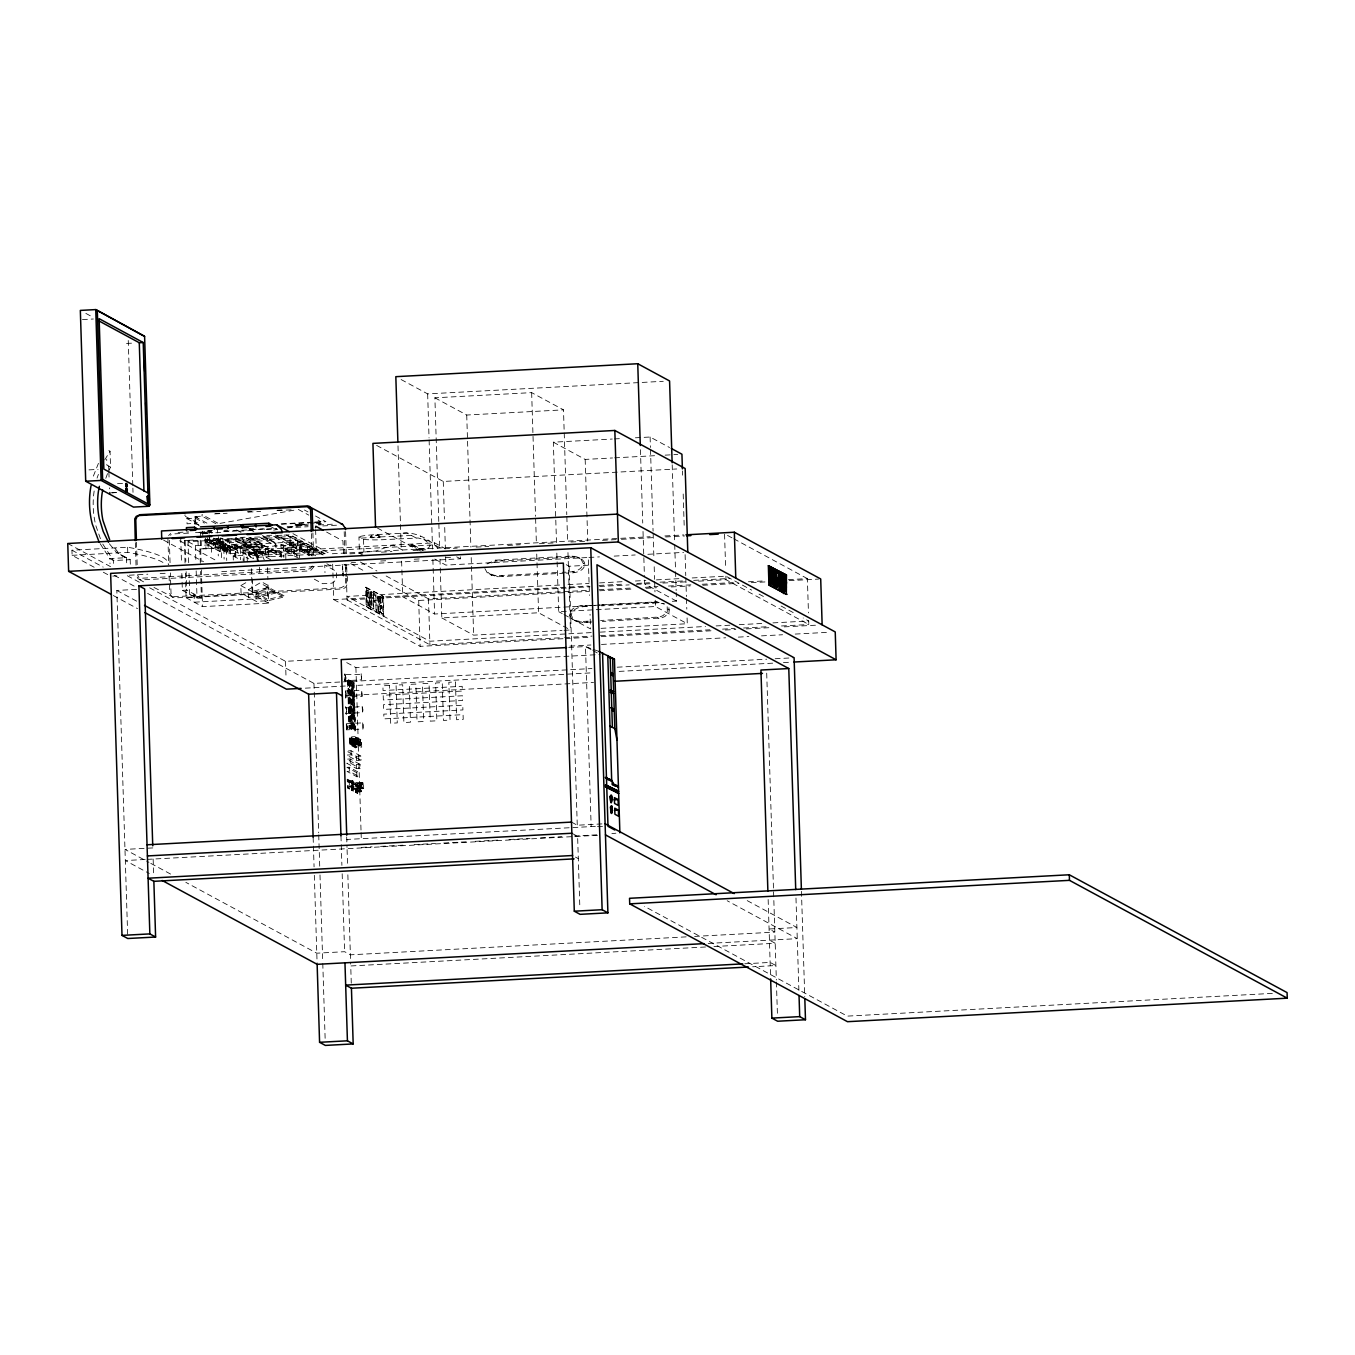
<?xml version="1.0" encoding="UTF-8"?>
<svg xmlns="http://www.w3.org/2000/svg" width="1355" height="1355" viewBox="0 0 1355 1355"><rect width="100%" height="100%" fill="white"/><g stroke="black" fill="none" stroke-linecap="round" stroke-linejoin="round"><path stroke-width="0.75" stroke-dasharray="5 3.75" d="M379.908 599.283C379.383 608.039 383.753 599.13 379.823 598.504M378.773 606.176L378.418 611.02M378.468 610.275L379.62 604.042L378.333 601.586M345.711 678.804C344.322 688.425 343.764 665.728 345.661 677.212M346.372 693.523L345.644 698.181M347.236 727.94L346.643 729.854L346.27 723.739L362.683 722.859L363.191 724.01L363.038 728.973L346.643 729.854M380.349 611.224L380.044 612.443L380.298 607.531M368.001 592.575L368.103 601.061M380.078 606.346L381.246 605.279L381.483 613.087L383.075 613.951L381.263 613.104L381.246 605.279M345.661 679.516L345.118 680.718L344.746 674.604L361.514 674.316L361.514 679.837L345.118 680.718M357.72 742.54C360.193 747.147 352.046 737.95 351.809 744.505C359.177 748.553 367.324 739.779 355.027 742.811C355.433 748.366 355.823 737.391 355.264 736.646L349.471 736.951L349.692 744.098L355.891 747.452L361.7 747.147L361.463 739.999L355.264 736.646M351.538 790.185L351.25 781.361L353.096 782.36L353.384 791.185L351.538 790.185L353.299 790.88L353.045 782.699L351.318 781.767M380.044 612.443L378.638 611.003M580.787 558.904L583.226 563.29C581.6 572.623 569.185 572.132 562.105 572.25M487.038 563.917L495.524 560.157L572.098 556.058C577.179 556.431 583.937 558.633 585.004 564.256C583.666 572.742 572.657 573.216 565.967 573.097M667.168 606.735L667.321 611.461L663.052 615.61L659.665 616.982L600.553 620.488M668.93 607.684L669.082 612.426L664.814 616.576L661.443 617.948L602.331 621.454M366.697 591.102L366.782 602.027M197.237 517.424L194.985 517.491L196.729 517.458M361.243 538.138L379.146 536.97L378.265 535.14A1.965 1.931 -61.6 0 0 377.469 535.005L372.286 535.293A1.745 1.711 -61.6 0 0 371.524 535.513L370.796 536.732L371.761 537.799L379.874 537.359L378.502 535.259M109.721 487.8L109.433 488.85M345.491 707.971L362.175 706.463L362.971 709.901L362.547 712.595L346.135 713.475L345.491 711.612M350.2 741.795L350.03 739.813L350.098 741.863L355.942 741.558L355.891 739.576L355.891 747.452M350.708 742.184L350.826 744.234L350.64 742.201L359.617 741.558L359.736 743.607L359.617 741.558M351.961 740.728L351.741 738.763L351.86 740.812L357.72 740.491L357.585 738.458L357.72 740.491M352.961 739.542L353.147 741.507L358.99 741.185L359.092 739.762L353.011 739.457L353.249 741.422M352.097 744.81L351.978 742.93M359.007 743.234C347.845 740.033 354.451 750.704 359.261 744.386C359.16 742.015 358.33 744.42 359.126 745.284M356.263 737.865L356.5 739.83L356.365 737.798L350.522 738.102L350.42 739.525L356.5 739.83M354.671 746.215L354.485 744.234L354.553 746.283L360.413 745.978L360.227 743.929L360.413 745.978M360.413 741.846L360.227 739.881L360.345 741.93L351.318 742.523L351.064 740.88L361.463 739.999M93.376 476.113L98.475 463.241M97.052 478.112L98.39 474.385M105.792 478.332L107.587 473.437M312.361 566L310.193 568.592L307.602 569.337L140.988 578.246L138.769 577.399L137.499 574.876M313.97 566.61L311.142 570.048L307.958 570.98L141.157 579.906L138.041 578.754L136.347 575.469M378.655 605.092L379.62 604.042M367.882 592.016C365.918 596.657 371.947 620.302 368.526 591.559M378.773 596.776L378.435 600.942M108.332 471.845L110.551 467.069L110.043 451.232L106.368 449.25M371.033 537.41L370.982 536.021L371.761 537.799L372.252 535.903A1.745 1.711 -61.6 0 1 373.032 535.682L378.197 535.411A1.965 1.931 -61.6 0 1 378.993 535.53L379.231 535.648M380.636 605.126L380.128 609.716M197.254 517.813L196.627 517.237M104.758 459.836L110.043 451.232M380.315 598.131L379.756 601.739L381.195 603.94M345.457 706.649L346.761 708.834L346.135 713.475M362.039 696.284L361.666 690.169L362.039 696.284L345.457 696.961M350.691 740.152L350.572 738.102M352.554 741.219L352.571 743.201L352.503 741.151L358.296 740.846L358.567 742.252L352.571 743.201M353.333 745.589L353.198 743.539M358.872 739.153L358.99 741.185M358.296 740.846L358.414 742.879M360.972 742.286L361.091 744.335M168.613 535.547L170.713 533.514M379.061 596.437L378.553 601.569M366.782 590.407L368.441 590.052M367.408 589.984L366.036 595.014L367.476 604.398M283.94 595.709L267.884 599.384L252.775 591.203L268.832 587.528L283.94 595.709L283.974 597.047L267.917 600.722L256.18 601.349L241.071 593.185L240.834 585.597L245.797 582.718M240.834 585.597L255.943 593.761L267.494 587.054L267.917 600.722L252.826 592.558L252.403 578.89M378.841 596.437L380.213 596.42M303.554 524.792L304.469 524.453L301.301 524.097M491.425 562.969L497.285 561.122L573.876 557.024L579.821 558.243L578.06 557.295M254.283 553.975L255.993 555.516L254.079 552.264M253.605 552.383L254.774 552.654M254.147 553.653L255.316 553.924L254.3 552.755M255.756 553.551L258.144 556.685L255.756 553.551L257.01 555.211M256.298 554.822L257.467 555.093M257.687 556.803L256.908 555.042M257.602 555.415L256.434 555.144M256.976 556.431L258.144 556.685M252.826 592.558L268.866 588.883L283.974 597.047M304.181 524.571L301.555 525.012M319.577 523.724L320.847 523.453M599.825 604.872C590.78 606.769 572.809 601.705 569.473 614.323C571.336 621.691 581.126 623.385 587.647 622.233L585.868 621.284M220.018 523.369L296.237 509.819M273.608 530.144L277.724 529.415M288.022 527.586L308.635 523.928M310.685 523.555L320.983 521.726L315.749 518.897M299.184 524.639L296.626 524.487L302.944 524.707L295 525.029M295.509 524.554L300.048 524.182M320.966 523.775L320.17 523.86M611.867 833.664L615.881 833.206M184.534 515.154L185.483 515.086M316.359 523.386L318.086 523.25M403.028 533.176C416.104 531.888 429.247 538.934 437.919 548.335M294.983 524.961L301.555 524.927M319.018 523.758L320.237 523.877M319.272 523.928L318.273 523.979L320.237 523.911M111.771 492.813L115.971 492.543M82.435 319.577L93.359 319.001M126.523 343.442L133.823 343.052M401.131 379.552L427.655 393.899L663.256 381.297M438.783 521.489L434.887 397.811L531.651 392.628L563.494 409.854L566.78 514.68M434.887 397.811L466.73 415.036L563.494 409.854M556.499 542.627L553.348 442.187L612.257 439.037M614.357 438.935L622.758 438.478M635.393 437.801L650.112 437.021L669.556 447.54M88.99 469.88L98.085 469.389M117.512 483.684L123.898 483.345M553.348 442.187L585.174 459.413L612.528 457.956M614.628 457.838L654.601 455.703M665.119 455.145L677.737 454.467M111.652 492.83L117.902 492.492M376.622 445.405L443.271 481.448L676.755 468.966M215.665 513.46L219.883 513.24M247.338 511.767L251.573 511.546M276.911 510.191L283.263 509.853M214.564 513.918L227.132 513.257M248.067 512.139L260.617 511.462M277.368 510.564L292.019 509.785M195.086 524.707L194.832 516.543L202.064 516.17L216.021 523.758M196.543 517.017L194.985 517.102L195.73 517.898M199.049 525.367L195.357 523.369L187.058 523.809L186.888 518.575L195.205 518.135L204.402 523.115M281.213 523.843L312.615 522.166M314.716 522.065L320.983 521.726M281.535 524.25L313.157 522.556M315.275 522.437L325.911 521.692L315.156 515.815M208.941 530.449L212.6 530.245M178.081 532.464L188.565 531.888M207.451 530.889L211.634 530.669M249.405 528.636L253.605 528.416M287.158 526.621L308.144 525.503M318.628 524.944L335.413 524.046M223.965 530.313L227.64 530.11M195.493 532.549L203.572 532.109L205.875 533.362L201.827 533.565M251.065 529.517L263.92 528.84L266.207 530.076M188.599 533.108L173.525 533.921A4.81 4.692 -61.6 0 0 170.527 535.225M199.083 532.549L211.651 531.871M224.236 531.211L247.304 529.974M249.405 529.856L276.657 528.399M287.141 527.84L308.11 526.722M322.778 525.943L339.563 525.046M237.244 530.94L224.388 531.634L222.135 530.415M266.274 529.466L277.013 528.89M238.903 531.211L251.759 530.516M220.78 532.498L211.6 532.989L209.347 531.77M271.728 535.242L262.548 535.733L275.861 542.932L288.717 542.254L289.885 545.269L272.101 535.648M185.042 563.019L184.331 540.543L194.646 539.984M204.961 539.442L219.408 538.663M281.976 535.242L277.385 535.479L289.784 542.203L302.639 541.509L303.791 544.524L234.229 548.233L216.19 538.477M284.042 535.123L290.241 534.802L302.639 541.509M217.833 539.019L226.217 538.579M184.331 540.543L197.424 540.357M205.587 539.917L209.669 539.697L224.337 547.64L224.219 544.083L213.226 538.121M232.027 538.579L222.847 539.07L223.202 550.316M259.567 536.936L250.387 537.427L261.955 543.677L274.811 542.999L275.963 545.997L259.957 537.342M264.852 536.97L277.69 536.292M206.621 540.374L236.769 538.765L206.739 544.422L206.621 540.374L219.561 547.369L249.71 545.76L219.679 551.434L206.739 544.422M188.701 562.732L188.04 541.661L218.274 540.069L219.578 543.067L219.679 551.434M237.887 538.934L250.743 538.257M280.366 537.105L293.222 536.411M211.465 552.23L211.126 541.001L219.188 540.56L228.284 545.489L229.588 548.487L220.306 548.978L211.211 544.066L220.492 543.558L229.588 548.487M237.955 539.595L225.099 540.289L225.455 551.536M252.674 538.663L265.529 537.986M267.138 538.223L279.994 537.529M240.14 540.154L252.995 539.459M221.458 541.797L213.396 542.22L213.48 545.286M240.208 540.814L227.352 541.509L227.708 552.738M254.977 539.9L267.833 539.222M94.156 567.254L72.103 555.33L71.951 550.215L127.607 547.234A328.638 37.195 -1.8 0 1 168.223 564.256M269.442 539.459L282.297 538.765M283.347 538.714L296.203 538.037M242.393 541.373L255.248 540.679M205.706 541.085L210.296 543.558L219.578 543.067L212.227 539.087M257.281 541.153L270.119 540.459M223.727 543.016L215.665 543.457L215.767 546.522M242.46 542.034L229.605 542.728L229.96 553.958M188.04 541.661L195.374 545.625L224.219 544.083M244.984 542.779L257.84 542.085M286.803 540.577L299.658 539.9M226.014 544.253L217.935 544.693L218.291 555.923M411.446 535.462L379.146 536.97M211.126 541.001L220.204 545.913L228.284 545.489M220.696 540.916L220.594 537.85L234.127 545.167L246.983 544.49L248.134 547.488L232.128 538.833M260.888 543.745L248.49 537.037L235.635 537.715L248.033 544.422L260.888 543.745L262.057 546.743L244.273 537.122M221.492 557.65L221.136 546.421L229.198 545.98L237.023 550.215L238.328 553.213L229.063 553.721L221.221 549.469L234.449 548.809M235.397 556.905L235.042 545.675L247.897 544.981L255.722 549.215L256.891 552.23L249.049 547.996L247.897 544.981M249.32 556.16L248.964 544.93L261.82 544.236L269.645 548.47L270.797 551.485L242.968 552.976L235.143 548.741L267.037 547.064M291.799 553.89L291.444 542.661L303.554 542L311.379 546.234L312.548 549.249L299.37 549.961L291.545 545.726M72.103 555.33L127.76 552.349A328.638 37.195 -1.8 0 1 164.971 563.765M200.32 563.274L199.863 548.944L224.337 547.64M231.857 547.42L223.778 547.843L224.134 559.09M250.506 546.387L237.65 547.081L237.752 550.147M251.573 546.336L264.428 545.642M281.23 556.007L280.875 544.761L292.985 544.117L295.593 545.54L296.762 548.538L283.585 549.249L280.976 547.827L294.154 547.132L294.408 555.296M294.052 544.066L306.162 543.423M199.863 548.944L258.483 546.319L264.242 559.903M429.467 541.153L418.221 538.003L384.38 539.629A21.053 2.388 -1.8 0 1 363.53 539.392L358.94 536.902L359.465 553.246L364.055 555.736M280.875 544.761L283.483 546.184L308.771 544.829M221.136 546.421L228.961 550.655L237.023 550.215M235.042 545.675L242.867 549.91L255.722 549.215M248.964 544.93L256.789 549.165L269.645 548.47M291.444 542.661L299.269 546.895L311.379 546.234M243.798 550.401L256.637 549.707L269.51 556.668L256.654 557.362L243.798 550.401L244.137 561.648M258.06 560.902L257.704 549.656L270.56 548.961L280.197 554.195L281.366 557.193L271.711 551.976L270.56 548.961M271.711 551.976L271.627 548.91L284.465 548.233L297.338 555.177L270.56 556.617L257.704 549.656M285.888 559.412L285.532 548.165L298.388 547.488L308.025 552.705L309.194 555.702L299.54 550.486L298.388 547.488M299.54 550.486L299.455 547.42L312.294 546.743L325.166 553.704L298.388 555.127L285.532 548.165M311.786 547.81L327.3 555.245M259.855 551.451L247 552.146L247.355 563.375M260.922 551.4L273.778 550.706M274.828 550.655L287.683 549.961M288.75 549.91L301.606 549.215M312.124 555.804L304.773 551.824L304.723 549.791L434.582 542.847L445.609 548.809M323.1 554.957L313.462 549.74L243.883 553.467L253.537 558.683L253.436 555.618L266.291 554.94M263.073 553.196L250.218 553.873L250.319 556.939M264.14 553.128L276.996 552.45M278.046 552.4L290.902 551.705M291.969 551.654L304.824 550.96M305.874 550.909L318.73 550.215M304.773 551.824L434.65 544.879L442.001 548.86M233.314 560.038L233.196 555.957L242.443 555.448L248.863 558.938M267.358 554.873L294.12 553.45M295.187 553.382L321.948 551.959M423.234 550.333L421.049 549.402A8.435 8.215 -61.6 0 0 418.644 549.182L409.447 544.202A8.435 8.215 -61.6 0 1 411.869 544.439L415.223 546.319L416.713 548.826L428.282 548.199L430.196 545.625L428.739 543.355L420.287 536.19M332.331 553.738L618.574 538.426M620.675 538.308L650.146 536.732M664.882 535.953L683.818 534.937M349.861 553.839L362.496 553.162M381.433 552.163L391.968 551.587M413.004 550.469L425.639 549.791M444.592 548.775L457.211 548.098M476.164 547.098L488.799 546.421M507.735 545.404L520.371 544.727M539.307 543.711L554.043 542.932M570.895 542.034L585.631 541.238M602.467 540.34L619.303 539.442M621.403 539.324L655.092 537.529M665.61 536.97L684.563 535.953M351.385 562.579L355.569 562.359M380.704 561.021L386.988 560.682M414.224 559.225L420.507 558.887M445.643 557.549L451.926 557.21M112.753 576.095L116.886 575.875M129.25 575.214L147.797 574.215M160.161 573.555L166.343 573.233A328.638 37.195 -1.8 0 0 167.8 571.285M221.746 571.573L460.361 558.802L460.31 556.753M346.863 572.03L346.66 565.729L345.288 565.797L345.61 576.163M342.29 570.269L342.696 567.44L342.95 575.858M434.786 559.09L445.897 565.103L586.834 557.566M588.934 557.447L599.452 556.888M614.171 556.109L635.207 554.974M647.842 554.297L683.598 552.4M127.641 934.306L116.835 590.441L136.72 589.374M566.238 564.696L569.134 566.255L589.019 565.187M181.824 573.504L182.366 590.357L186.736 590.136L201.404 598.063L200.574 571.454M484.887 568.558L487.326 572.962L496.015 575.79L560.005 572.369M490.053 574.571L497.776 576.756L563.883 573.216M365.613 587.24L383.702 596.59L383.584 615.949L366.223 606.549L365.613 587.24L383.702 596.59M185.364 573.233L186.126 597.775L252.233 594.235L268.629 603.111L267.951 581.447M182.366 590.357L197.034 598.3L201.404 598.063M370.711 591.288L370.999 607.548L370.711 591.288L368.221 590.069M369.17 591.762L369.593 605.329M371.439 591.813L372.185 608.056L373.777 608.92L373.252 592.66L371.439 591.813L371.947 608.073L373.777 608.92M373.252 592.66L373.54 608.937M373.574 592.965L373.624 594.591L373.574 592.965L377.368 594.879L377.893 611.139L376.063 610.292L375.826 602.721L374.149 601.806L374.099 600.18L376.013 601.078L375.843 595.658L373.624 594.591M559.598 585.055L346.982 596.42L429.806 641.237L591.898 632.565M568.016 584.598L589.052 583.48M599.587 582.921L622.741 581.668M635.376 581.007L645.895 580.431M656.43 579.872L679.583 578.636M692.202 577.958L725.89 576.163L751.652 590.102M375.843 595.658L376.013 601.078M186.126 597.775L202.522 606.634L268.629 603.111M332.653 564.154L333.77 599.621L588.443 586.004M598.978 585.445L624.232 584.09M636.85 583.412L649.485 582.735M660.004 582.176L683.157 580.939M693.692 580.38L729.464 578.466M382.347 597.707L382.855 613.967M346.406 578.263L347.1 599.96L589.967 586.783M599.689 586.461L629.16 584.886M636.24 584.31L650.214 583.751M662.849 583.073L686.003 581.837M698.638 581.16L725.992 579.703L808.833 624.52L808.715 620.98L803.193 617.982M374.149 601.806L376.063 602.704L376.3 610.292M386.141 575.977L428.485 598.876L588.46 590.323M598.978 589.764L632.666 587.968M645.302 587.291L657.92 586.613M668.455 586.054L691.609 584.818M702.127 584.259L735.816 582.447M748.434 581.769L765.287 580.872M788.441 579.635L807.377 578.619L808.461 612.9M372.761 575.604L418.695 600.451L566.034 592.575M568.135 592.474L589.188 591.339M599.706 590.78L633.378 588.985M646.013 588.307L656.531 587.748M671.267 586.952L690.203 585.936M702.838 585.258L738.611 583.344M751.246 582.684L765.982 581.888M789.135 580.651L818.606 579.076M366.223 606.549L384.312 615.898M378.316 611.512L380.264 612.443M601.891 604.77L656.701 601.84L664.424 604.008L658.462 602.789L601.603 605.837M401.622 561.156L402.757 596.793L434.582 614.018L659.665 601.976M672.283 601.315L676.484 601.078L676.23 592.694M585.377 605.651L587.155 606.6L580.109 605.939M439.969 559.225L441.815 617.931L538.579 612.765L561.563 625.197M556.837 553.094L558.683 611.681L655.447 606.515L687.273 623.723L687.07 617.457M574.655 620.336L580.601 621.555L592.169 620.946M591.847 622.013L582.379 622.521L580.601 621.555M441.815 617.931L473.64 635.156L561.986 630.431M564.087 630.312L570.404 629.973L567.965 552.417M601.027 628.347L687.273 623.723M600.316 632.124L705.565 626.484M716.101 625.925L730.836 625.146M739.254 624.689L764.508 623.334M772.926 622.894L808.715 620.98M347.1 599.96L429.925 644.777L562.528 637.68M564.645 637.578L592 636.105M600.434 635.664L709.885 629.804M722.52 629.127L735.155 628.449M743.573 628.009L768.827 626.654M781.462 625.976L808.833 624.52M333.77 599.621L420.135 646.352L563.257 638.696M565.374 638.578L590.628 637.24M601.146 636.664L712.696 630.702M725.332 630.024L735.85 629.465M746.368 628.906L769.521 627.67M784.257 626.874L815.829 625.197M149.643 587.816L285.515 661.325L340.274 658.395M569.845 646.115L590.916 644.997M601.451 644.438L725.704 637.782M738.34 637.121L748.875 636.545M761.51 635.868L782.58 634.75M795.216 634.072L828.921 632.277M568.66 647.453L585.495 646.555L591.17 648.622M346.711 662.612L355.908 667.575L600.197 654.516M147.593 593.388L313.97 683.411L591.949 668.54M617.219 667.202L766.727 659.207M775.145 658.75L794.098 657.734M305.349 688.154L591.796 672.842M619.167 671.386L772.926 663.154M783.444 662.595L791.879 662.138M345.271 691.033L361.666 690.169M346.474 695.623L593.541 682.412M351.741 738.763L357.585 738.458M350.03 739.813L355.891 739.576M349.692 744.098L359.685 743.607M354.485 744.234L360.345 743.997M360.904 756.09L351.03 750.738L346.389 750.992L356.28 756.327L360.904 756.09L361.04 760.172L356.399 760.426L346.524 755.074L351.165 754.837L361.04 760.172M360.007 764.322L350.132 758.969L346.66 759.156L356.534 764.508L360.007 764.322L360.142 768.404L356.653 768.59L346.778 763.255L350.268 763.068L360.142 768.404M349.234 767.218L346.914 767.337L356.788 772.689L359.109 772.553L349.234 767.218L349.353 771.3L359.227 776.652L356.907 776.771L347.032 771.418L349.353 771.3M352.419 780.548L352.452 781.581L347.812 781.818L347.778 780.802L353.333 781.056L353.977 786.662L348.879 786.662L348.896 787.678L353.536 787.424L353.503 786.408L348.879 786.662M347.778 780.802L353.333 781.056M352.452 781.581L347.812 781.818M348.709 781.293L348.743 782.326L353.367 782.072M349.2 782.563L353.824 782.326M362.175 782.377L362.208 783.41L351.775 783.969L351.741 782.936L362.175 782.377L363.53 784.122L363.665 788.458L352.825 788.796L352.859 789.813L363.309 789.254L363.276 788.237L352.825 788.796M351.741 782.936L363.106 782.885M362.208 783.41L351.775 783.969M352.673 783.444L352.69 784.46L363.14 783.901M363.53 784.122L352.69 784.46M355.823 785.155L361.379 785.392C363.225 787.729 356.196 788.102 356.738 785.646L355.823 785.155L355.857 786.171L360.498 785.917L360.464 784.901M352.588 785.917L347.49 785.917L352.588 785.917L353.536 787.424M356.738 785.646L361.379 785.392M360.498 785.917L355.857 786.171M347.947 786.154L347.981 787.187L352.622 786.933M356.772 786.662L361.412 786.425M362.344 787.746L351.521 788.085L362.344 787.746L363.309 789.254M351.91 788.305L351.944 789.321L362.378 788.762M360.633 790.253L355.535 790.253L360.633 790.253L361.582 791.777L361.548 790.761L356.907 790.998L356.941 792.031L361.582 791.777M361.819 783.19L362.005 790.998L356.907 790.998M355.992 790.507L356.026 791.523L360.667 791.286M152.81 847.925L124.965 849.399L148.948 862.373M571.505 822.095L577.264 825.229L603.111 823.84M595.353 826.381L346.846 839.456L350.522 841.438M361.548 847.4L372.083 846.841M380.501 846.384L403.671 845.147M414.207 844.588L435.26 843.471M443.695 843.013L466.848 841.777M475.283 841.32L498.437 840.083M508.972 839.524L530.042 838.389M540.56 837.83L561.631 836.713M574.266 836.035L597.42 834.799M145.205 859.476L125.321 860.544L149.304 873.518M147.187 859.375L597.504 835.29M686.155 936.864L350.386 954.818L344.61 951.701L316.782 953.192L185.838 882.342M694.607 936.407L774.84 932.121L769.081 929.005L796.909 927.514L747.113 900.567M708.191 943.419L797.265 938.659L727.178 900.736M705.515 946.993L350.742 965.963L351.368 986.203M713.95 946.535L775.196 943.266L769.42 940.133M744.793 963.778L770.131 962.423L775.89 965.539L752.669 966.776M1272.345 993.384L847.298 1016.115L644.421 906.343M344.746 674.604L345.559 676.45M361.158 673.723L361.514 679.837M345.627 697.164L345.627 690.271M345.779 707.344L346.592 709.19M362.175 706.463L362.547 712.595M346.27 723.739L347.456 728.329L346.66 730.87L346.169 722.706L347.456 727.279M362.683 722.859L363.038 728.973M351.182 740.474L351.318 742.523M355.891 741.558L349.471 736.951M355.112 742.608L361.7 747.147M318.069 523.318L319.069 523.233M300.319 525.012L297.761 525.096M318.899 523.352L320.034 523.267M587.155 606.6C581.092 606.244 572.233 608.158 571.251 615.289L573.69 619.692M597.47 826.364L603.771 826.347M319.966 523.199L320.915 523.233M319.458 523.352L320.932 523.267M295.678 525.113L302.538 524.3M153.979 587.46L174.456 597.911L341.24 589.002C348.98 588.697 347.693 579.432 346.931 574.13M593.067 649.299L598.741 651.349M379.552 596.268L382.567 597.691M109.349 543.762L116.327 552.247L130.182 559.666L130.351 564.781M121.103 555.398L130.182 559.666L113.481 560.563L109.806 558.565L99.101 542.068M731.92 537.799L724.552 533.802L725.636 568.101M733.766 538.782L807.377 578.619M759.02 594.083L764.542 597.081M781.107 606.041L795.825 614.001M676.484 601.078L644.658 583.87L644.387 575.469M572.098 556.058L573.876 557.024M656.701 601.84L658.462 602.789M583.226 563.29L585.004 564.256M667.829 609.073L669.59 610.021M566.83 556.346L568.609 557.312M651.433 602.111L653.195 603.077M572.589 571.691L574.368 572.657M657.192 617.474L658.953 618.422M85.856 313.395L93.207 317.375M500.791 559.886L502.553 560.835M495.524 560.157L497.285 561.122M501.282 575.502L503.044 576.468M496.015 575.79L497.776 576.756M558.683 611.681L562.206 613.595M563.985 614.56L590.509 628.906L590.052 614.255M456.686 556.82L460.361 558.802M416.036 537.952L406.839 532.972L375.2 534.666A21.053 2.388 -1.8 0 0 358.94 536.902M413.36 544.981L422.54 549.961M563.324 626.146L570.404 629.973M416.713 548.826L424.064 552.806M377.401 528.043L418.136 550.079M591.017 649.536L585.495 646.555L591.153 826.398M592.846 650.535L598.368 653.516M402.401 550.045L393.221 545.066L375.708 551.011A21.053 2.388 -1.8 0 0 364.038 552.129M304.435 510.022L308.008 511.953M298.303 509.446L308.771 515.12M326.623 532.092L342.934 540.95L343.594 554.5M360.379 562.037L376.944 570.997M350.708 563.68L363.563 570.624M292.951 533.65L331.128 554.297M343.899 564.222L346.66 565.729M287.802 535.632L324.15 555.296M270.018 526.231L277.284 530.178M286.379 535.09L303.791 544.524M312.548 549.249L304.706 545.015L303.554 542M304.723 549.791L315.732 555.753M299.455 547.42L309.092 552.637L309.194 555.702M275.404 535.039L288.717 542.254M326.826 563.765L330.501 565.746L330.434 563.697M248.761 528.281L253.368 530.754M249.456 529.28L254.046 531.77M263.243 536.732L274.811 542.999M298.49 558.192L285.634 551.231L284.465 548.233M374.099 600.18L375.775 601.095M236.6 529.974L241.19 532.447M271.627 548.91L281.264 554.127L281.366 557.193M270.797 551.485L262.972 547.251L261.82 544.236M217.715 523.098L202.014 514.595L202.064 516.17M369.373 605.346L367.984 602.281M258.483 546.319L242.088 537.444L251.132 558.785M371.219 607.548L366.866 603.331M370.999 607.548L367.696 605.279M376.063 610.292L377.655 611.156M110.551 467.069L106.876 465.087L106.689 459.142M314.309 579.178L322.676 583.7L330.671 583.277A7.537 7.232 -59.2 0 0 333.262 582.582L336.65 578.89L336.413 571.37L324.743 565.052L324.98 572.572M235.702 538.392L246.983 544.49M270.661 559.683L257.806 552.721L256.637 549.707M253.825 552.315L256.925 553.805M185.381 516.39L199.676 524.131M186.888 518.575L199.778 525.554M208.247 530.347L213.768 533.328M203.877 531.465L207.366 533.362M204.944 532.396L207.196 533.616L207.095 530.55M215.97 538.816L218.274 540.069M201.793 531.787L205.469 533.768M200.286 532.634L202.572 533.87M229.198 545.98L230.502 548.978L238.328 553.213M233.196 555.957L238.006 558.565M263.158 582.718L268.087 585.377M267.494 587.054L259.94 582.972L248.388 589.679L248.626 597.267L260.38 596.64L276.42 592.965L276.386 591.627L260.329 595.285L260.431 598.673L194.324 602.196L194.07 594.1L189.7 594.337L189.039 573.267M179.673 540.78L216.021 560.445M163.565 540.103L203.555 561.749M139.192 579.449L144.731 582.464M67.75 543.507L110.551 566.661M127.302 575.723L140.344 582.769M71.951 550.215L103.183 567.118M114.328 575.384L136.516 587.393M103.336 572.233L110.687 576.197M571.844 833.24L577.62 836.357L579.872 908.138M116.835 590.441L137.126 601.417M113.295 595.523L137.499 608.615M575.435 857.071L578.314 858.63M347.303 779.599L349.133 780.599M355.332 783.952L357.178 784.935M357.466 788.542L357.737 784.426L356.382 782.699L356.145 787.831L357.5 789.575M347.981 787.187L348.896 787.678M351.944 789.321L352.859 789.813M356.026 791.523L356.941 792.031M347.558 787.78L349.387 788.762M355.586 792.116L357.432 793.115M150.795 863.372L171.086 874.348M194.832 516.543L207.044 523.199M124.779 557.396L118.579 552.992L113.024 545.743M491.831 575.519L487.309 571.844L486.648 569.507M172.475 597.47L169.646 593.473L169.002 572.996M345.44 691.033L346.084 692.879M379.4 604.059L378.468 602.162M102.777 544.066L113.481 560.563L113.651 565.662M100.422 538.714L95.934 525.943A87.55 85.399 -61.6 0 1 94.393 489.511M219.188 540.56L220.492 543.558L220.746 551.739M256.112 553.551L253.012 550.401L254.621 553.551M258.602 561.529L250.285 541.881L213.209 547.928L213.091 543.88M254.977 554.364L255.519 555.635M312.294 546.743L313.462 549.74M292.985 544.117L294.154 547.132M345.474 712.984L346.389 714.525L346.88 709.868M345.881 677.043L345.948 678.127M801.449 891.353L804.751 996.586M795.978 898.043L798.925 991.335M766.71 673.147L776.347 979.97M776.415 982.036L777.448 1015.047M768.149 899.517L770.521 974.787M725.89 576.163L725.992 579.703M682.463 470.981L682.598 475.165M683.191 493.999L684.241 527.468M685.105 554.669L685.749 575.604M685.816 577.687L686.409 596.522M686.477 598.622L686.799 609.089M672.199 464.816L674.638 542.39M674.705 544.473L675.501 569.642M675.569 571.725L676.162 590.594M650.112 437.021L650.434 447.472M650.502 449.572L653.076 531.177M653.144 533.277L653.855 556.295M654.194 566.746L654.584 579.313M654.651 581.397L654.973 591.864M655.244 600.231L655.447 606.515M640.441 449.691L642.744 523.064M643.015 531.448L644.336 573.385M585.174 459.413L587.748 541.018M588.341 559.852L589.459 595.421M569.134 566.255L577.264 825.229M566.847 516.78L567.643 541.932M531.651 392.628L535.547 516.323M535.615 518.423L536.394 543.575M536.732 554.06L538.579 612.765M466.73 415.036L470.879 547.098M471.201 557.582L473.64 635.156M443.271 481.448L444.44 519.101M444.711 527.468L445.372 548.369M445.626 556.736L445.897 565.103M438.851 523.589L439.63 548.758M434.582 542.847L434.65 544.879M427.655 393.899L429.044 437.919M429.112 440.019L432.533 549.029M432.872 559.513L434.582 614.018M428.485 598.876L429.925 644.777M418.695 600.451L420.135 646.352M397.997 445.863L401.3 550.672M382.974 596.64L383.584 615.949M379.84 536.326L379.874 537.359L379.485 536.14M380.806 598.351L380.975 603.94M374.319 600.163L374.37 601.789M371.355 536.224L371.389 537.596M366.341 587.206L366.951 606.515M363.53 539.392L363.919 551.654M360.04 785.68L360.176 790.016M355.908 667.575L361.023 830.48M361.091 832.597L361.362 841.065M356.28 756.327L356.399 760.426M356.534 764.508L356.653 768.59M356.788 772.689L356.907 776.771M345.593 531.6L346.287 553.687M345.965 564.154L346.355 576.248M344.204 531.668L344.898 553.755M345.677 578.229L345.508 585.309L341.104 587.782L174.507 596.691L172.288 595.844L171.018 593.321L170.374 572.911M351.03 750.738L351.165 754.837M351.995 781.327L352.131 785.663M350.132 758.969L350.268 763.068M343.391 576.095L342.561 565.95L342.866 575.502M346.677 836.916L347.016 847.434M347.083 849.551L347.608 866.387M347.862 874.805L350.674 964.099M340.969 835.899L341.9 865.371M342.171 873.789L344.61 951.701M315.613 529.636L316.24 549.266M312.903 532.955L313.632 556.109M311.345 533.582L312.04 555.889M309.922 547.843L310.193 556.007M313.97 683.411L318.679 832.834M318.73 834.951L319.729 866.523M320 874.94L322.71 961.22M322.778 963.337L325.149 1039.099M307.314 546.421L307.585 554.601M313.141 837.39L314.072 866.861M314.326 875.279L317.138 964.32M300.81 542.898L301.064 551.079M299.269 546.895L299.624 558.125M297.355 541.035L297.626 549.215M296.66 545.472L297.016 556.719M290.512 542.152L290.597 545.218M290.021 537.054L290.275 545.235M289.784 542.203L289.885 545.269M283.483 546.184L283.839 557.413M285.515 661.325L286.024 677.246M275.861 542.932L276.217 554.178M268.188 550.062L268.442 558.243M268.832 587.528L268.866 588.883M267.528 567.66L267.9 579.483M265.58 548.656L265.834 556.837M261.955 543.677L262.311 554.923M259.449 567.169L259.703 575.045M256.789 549.165L257.145 560.394M255.943 593.761L256.18 601.349M251.437 568.643L252.233 594.235M248.033 544.422L248.388 555.669M242.867 549.91L243.222 561.139M240.258 548.487L240.614 559.734M235.736 551.824L236.007 559.988M234.127 545.167L234.483 556.414M231.857 543.948L231.959 547.014M230.502 548.978L230.757 557.159M228.961 550.655L229.063 553.721M227.318 547.251L227.572 555.431M226.37 549.249L226.725 560.496M225.032 546.031L225.303 554.195M222.762 544.795L223.016 552.976M220.204 545.913L220.306 548.978M218.358 536.631L218.443 539.697M217.511 528.89L217.647 532.938M216.885 540.12L217.003 543.66M210.296 543.558L210.194 540.493L207.908 539.256L208.263 550.503M209.551 536.14L209.669 539.697M209.466 537.596L209.72 545.777M208.992 530.533L209.093 534.022M207.315 537.698L207.451 541.78M205.604 538.02L205.96 549.249M204.995 539.205L205.13 543.287M202.691 531.177L202.877 537.308M201.167 540.628L201.37 546.759M200.506 532.007L200.692 538.138M200.726 549.402L201.116 561.664M201.37 569.845L202.522 606.634M200.252 540.137L200.455 546.268M198.016 540.933L198.152 545.032M195.205 518.135L195.357 523.369M195.374 545.625L195.899 562.477M196.17 570.912L197.034 598.3M185.195 541.001L185.838 561.478M186.16 571.708L186.736 590.136M180.706 537.681L181.502 562.969M169.341 540.222L170.12 564.73M167.901 538.189L168.748 564.815M153.149 859.053L153.674 875.262M136.482 542.203L137.245 566.712M135.331 542.694L136.025 565.238M128.251 340.478L132.824 486.005M132.875 488.105L133.01 492.339M127.607 547.234L127.76 552.349M126.676 562.782L126.506 557.684L109.806 558.565L109.975 563.68M108.705 466.069L108.84 470.083M108.891 472.099L109.145 480.127M345.711 678.025L345.948 679.16M342.171 564.324A10.552 10.281 -61.6 0 1 342.341 565.137M359.465 553.246A21.053 2.388 -1.8 0 1 362.801 552.349M353.638 742.269L353.943 743.912L353.638 742.269M354.248 740.592L354.553 742.235L354.248 740.592M356.314 742.286L356.619 743.929L356.314 742.286M356.856 740.575L357.161 742.201L356.856 740.575M348.32 679.549L347.71 685.24L354.688 731.209L355.298 725.501L348.32 679.549M349.133 679.99L347.913 691.372L353.892 730.768L355.112 719.37L349.133 679.99M349.929 680.413L348.1 697.503L353.079 730.328L354.925 713.238L349.929 680.413M350.742 680.854L348.303 703.635L352.283 729.905L354.722 707.107L350.742 680.854M351.538 681.294L348.489 709.766L351.47 729.464L354.536 700.975L351.538 681.294M352.351 681.717L348.675 715.897L350.674 729.024L354.332 694.861L352.351 681.717M353.147 682.158L348.879 722.029L349.861 728.584L354.146 688.73L353.147 682.158M353.96 682.598L349.065 728.16L347.524 679.109L355.501 731.632L353.96 682.598M343.018 577.958L343.018 577.958M389.495 685.461L382.906 685.799L383.042 690.525L462.191 686.308L462.326 691.033L383.194 695.251L383.346 699.976L462.478 695.759L462.631 700.484L383.499 704.702L383.634 709.427L462.783 705.21L462.919 709.935L383.787 714.153L383.939 718.878L463.071 714.661L463.224 719.386L456.635 719.725L455.432 681.921L448.844 682.276L450.029 720.081L443.441 720.437L442.255 682.632L435.649 682.988L436.852 720.792L430.246 721.148L429.061 683.343L422.472 683.682L423.658 721.504L417.052 721.842L415.866 684.038L409.278 684.394L410.463 722.198L403.875 722.554L402.689 684.749L396.083 685.105L397.269 722.909L390.68 723.265L389.495 685.461M255.485 551.011L252.03 549.148L254.706 555.482L258.161 557.345L255.485 551.011M355.755 739.898L349.319 736.426L349.59 744.606L356.009 748.079L355.755 739.898M349.2 780.243L347.236 779.193L347.524 788L349.471 789.067L349.2 780.243M357.229 784.596L355.247 783.529L355.518 792.336L357.517 793.42L357.229 784.596"/><path stroke-width="1.5" d="M148.711 499.775C147.187 507.532 147.288 489.274 148.711 499.775L148.356 489.392M786.323 587.765L786.103 580.668M99.372 486.326L98.424 491.374A77.929 75.999 -61.6 0 0 99.271 518.44L103.2 531.465L108.502 542.254M102.726 490.002L102.099 493.372A77.929 75.999 -61.6 0 0 102.946 520.439L109.67 539.713M786.391 589.052L785.189 591.153M109.857 492.526L109.586 494.168M784.359 589.51L783.969 576.688M785.595 590.746L786.493 582.362L784.765 575.926M773.519 576.722L773.874 571.996L771.927 568.49M772.079 575.384L771.927 570.133M148.881 506.279L149.88 504.924L144.595 336.362L95.748 309.584L80.335 310.414L85.704 481.245L133.484 507.092L148.881 506.279L101.117 480.432L85.704 481.245M97.323 310.786L102.624 479.365L101.117 480.432L95.748 309.584L144.595 336.362M774.484 585.309L773.011 577.01L774.196 575.621L773.908 571.166L772.587 568.778L769.555 567.203L770.08 583.463L771.656 584.327L771.91 576.654M785.409 591.136L784.105 591.068M98.864 320.881L139.277 342.747L143.224 342.544L147.949 492.949L103.861 469.084L99.135 318.679L143.224 342.544M672.131 462.716L669.573 380.958L637.748 363.733L395.829 376.673L397.879 441.662M687.798 552.163L685.173 468.525L614.831 430.467L372.93 443.39L375.555 527.044M196.746 528.416L194.493 527.214L186.431 527.637L186.533 530.703M200.337 526.892L213.192 526.214L214.361 529.212L214.259 526.147L227.115 525.469L228.267 528.467L228.165 525.401L241.021 524.724L243.578 526.096M272.236 525.062L268.849 523.233L255.993 523.911L256.095 526.976L254.943 523.979L242.088 524.656L242.189 527.722L248.151 527.417M289.309 531.685L276.589 524.792L161.499 530.957L161.753 539.121M190.242 530.499L195.798 530.212L194.493 527.214M216.343 529.111L222.305 528.789M266.037 526.451L270.018 526.231L268.849 523.233M172.153 538.562L184.619 537.901M197.102 537.241L211.651 536.461M222.051 535.903L236.6 535.123M247 534.564L261.549 533.785M271.949 533.226L282.348 532.667A10.552 10.281 -61.6 0 0 280.908 528.857L276.589 524.792M685.935 534.818L734.342 532.227L820.707 578.958L822.146 624.858M686.663 535.835L690.881 535.615M709.817 534.598L718.235 534.141M68.631 571.353L618.337 541.949L836.103 659.783L835.239 631.938L617.457 514.104L67.75 543.507L68.631 571.353L111.432 594.506M801.381 889.253L794.098 657.734L590.763 547.725L110.636 573.385L122.001 935.39L127.776 938.507L155.605 937.033L153.86 881.326L148.085 878.209L572.555 855.513M155.605 937.033L149.846 933.9L138.904 585.817L563.358 563.121L574.3 911.204L580.076 914.337L607.904 912.847L596.962 564.764L788.779 668.54L795.724 889.608M768.353 565.712L786.442 575.062L786.323 594.405L768.963 585.021L768.353 565.712L786.442 575.062M769.555 567.203L770.08 583.463M771.74 569.727L772.74 573.013L771.689 575.35M774.755 570.015L775.263 586.275L774.755 570.015L778.566 571.946L778.617 573.572L776.398 572.504L776.567 577.924C779.887 576.603 775.873 598.402 776.838 579.55M776.398 572.504L776.788 577.924L778.481 578.822M778.871 572.25L779.379 588.51L778.871 572.25L780.683 573.097L780.971 589.357L780.683 573.097M781.412 573.622L781.92 589.882L781.412 573.622L783.918 574.842M771.418 569.557L771.605 575.164M783.038 575.824C784.816 610.326 781.869 585.462 783.952 576.282M773.011 577.01L774.603 584.462M768.963 585.021L787.052 594.371M772.723 583.649L773.112 584.97L772.452 578.636M566.542 647.571L341.206 659.614L346.728 835.222M301.132 688.391L286.396 689.17L144.934 612.629M793.979 662.036L836.103 659.783M610.766 673.875L613.087 673.74L610.665 672.436M144.494 605.397L308.635 694.217L336.48 692.727L342.239 695.843M788.779 668.54L760.934 670.031L767.879 891.099M614.662 681.277L762.492 673.384M612.477 691.44L613.629 691.372L610.072 690.135L613.696 693.421L610.123 692.168L612.545 693.472M610.614 707.75L614.188 709.004L613.036 709.055L613.087 711.104M617.253 786.205L618.422 786.154L612.121 783.427L618.456 787.204L613.29 784.426L611.715 781.073L607.057 779.244M605.516 784.884L618.574 791.252L605.516 784.884L605.583 786.916L618.642 793.302L605.583 786.916M613.29 784.426L612.138 784.477L615.577 786.34M614.001 799.823L618.066 799.602L618.253 805.446L614.577 803.464L614.391 797.621L618.066 799.602M614.34 810.341L618.388 810.121L618.591 816.252L614.916 814.253L614.713 808.139L618.388 810.121M147.034 844.792L571.505 822.095M147.39 855.937L571.844 833.24M153.86 881.326L574.097 858.867M1069.298 874.771L629.533 898.297L629.719 903.853L847.485 1021.687L1287.25 998.178L1287.081 992.605L1069.298 874.771L1069.485 880.344L1287.25 998.178M629.719 903.853L1069.485 880.344M122.001 935.39L149.846 933.9M574.3 911.204L602.128 909.713L607.904 912.847M162.21 880.496L317.138 964.32L703.956 943.639M742.676 963.879L345.661 985.119L351.436 988.235L748.451 967.013M317.138 964.32L319.577 1042.3L347.422 1040.809L353.181 1043.926L351.436 988.235M770.639 978.92L771.876 1018.113L799.704 1016.623L805.48 1019.739L804.819 998.703M353.181 1043.926L325.352 1045.416L319.577 1042.3M805.48 1019.739L777.651 1021.23L771.876 1018.113M345.627 528.67L342.561 524.351L307.839 505.906L140.107 514.697L136.228 516.407L134.772 518.813L135.263 540.645M341.138 523.911L342.561 524.351M784.918 591.237L781.92 589.882M609.089 657.412L614.425 659.157L619.879 832.766M598.741 651.349L614.425 659.157M671.335 448.488L681.938 454.23L682.395 468.881M776.618 579.567L778.312 580.482M783.478 589.391C786.73 588.189 785.375 579.178 783.461 576.061M772.875 584.987L774.84 585.902M775.263 586.275L777.076 587.121M779.379 588.51L781.191 589.357M610.732 674.485L613.138 675.789M323.015 530.144L315.817 526.248L315.563 527.671M611.833 709.732L614.255 711.036M609.987 726.06L614.814 728.668L616.965 740.067M102.624 479.365L149.88 504.924M607.04 778.38L611.681 780.209L613.273 783.359M611.715 781.073L605.295 777.431L611.681 780.209L607.768 655.549M605.109 823.738L734.207 893.589M614.78 830.005L607.989 826.33L602.535 652.72M605.448 834.866L716.118 894.74M138.904 585.817L144.663 588.951L152.742 845.808M309.279 506.347L312.175 509.768L312.853 530.855M771.689 576.654L772.502 577.67M784.257 575.282L786.086 579.144M99.101 542.068L92.259 523.962A87.55 85.399 -61.6 0 1 91.056 485.615M772.028 577.01L772.858 582.057M241.021 524.724L242.189 527.722M126.472 484.988C125.151 479.416 125.846 491.188 126.506 485.53C126.303 478.789 127.997 490.866 126.303 485.53M799.043 995.552L799.704 1016.623M785.714 575.096L785.883 580.889M769.081 565.662L769.691 584.97M734.342 532.227L735.782 578.128M637.748 363.733L640.305 445.507M614.831 430.467L618.337 541.949M617.423 791.32L617.49 793.352M612.596 658.157L614.814 728.668M610.173 656.853L612.392 727.364M590.763 547.725L602.128 909.713M345.474 527.773L345.525 529.585M336.48 692.727L340.969 835.899M344.966 962.829L347.422 1040.809M311.277 531.55L310.583 509.48L307.297 506.668L140.022 515.476A4.81 4.692 -61.6 0 0 137.007 516.78L135.771 519.744L136.415 540.171M308.635 694.217L313.141 837.39M144.308 360.735L144.646 371.287M145.646 402.926L145.967 413.478M147.034 447.218L147.356 457.77M139.277 342.747L143.952 491.069M148.034 497.793C149.27 510.937 150.134 490.781 148.034 497.793M610.157 796.469C611.274 814.05 613.375 788.983 610.157 796.469M610.495 807.089C611.579 824.636 613.747 799.806 610.495 807.089M125.761 488.765L126.371 492.051L125.761 488.765M126.455 488.732C126.354 495.964 128.403 487.258 126.455 488.732M147.153 496.709C148.322 515.052 150.269 489.934 147.153 496.709M610.36 796.689C611.071 810.984 613.138 791.777 610.36 796.689M610.699 807.461C611.41 821.757 613.476 802.55 610.699 807.461"/></g></svg>
